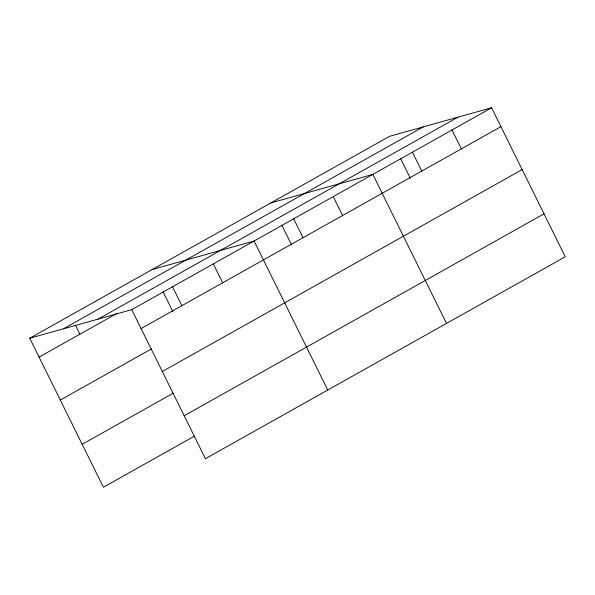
<?xml version="1.0" encoding="UTF-8"?>
<svg xmlns="http://www.w3.org/2000/svg" width="595" height="595" viewBox="0 0 595 595"><rect width="100%" height="100%" fill="white"/><g stroke="black" fill="none" stroke-linecap="round" stroke-linejoin="round"><path stroke-width="0.89" d="M29.75 338.22L389.591 136.3L491.596 107.762L565.25 256.78L205.409 458.7L131.755 309.675L29.75 338.22L103.404 487.238L194.558 436.083M63.412 328.797L423.253 126.884M98.093 319.099L457.934 117.178M39.084 357.104L117.453 313.134M131.755 309.675L491.596 107.762M141.089 328.566L500.938 126.653M60.311 400.048L151.472 348.901M162.316 371.511L522.157 169.59M82.177 444.294L173.338 393.146M184.182 415.756L544.023 213.836M270.844 202.932L372.849 174.394L446.503 323.412M152.097 269.565L254.102 241.027L327.756 390.045M452.014 129.97L461.348 148.862M412.432 152.186L421.766 171.07M400.561 158.493L410.357 178.314M333.267 196.603L342.601 215.494M293.685 218.811L303.019 237.703M281.814 225.126L291.609 244.947M213.322 263.912L222.656 282.796M172.535 286.79L181.869 305.681M163.067 291.758L172.862 311.579M75.401 325.19L79.864 334.219"/></g></svg>
